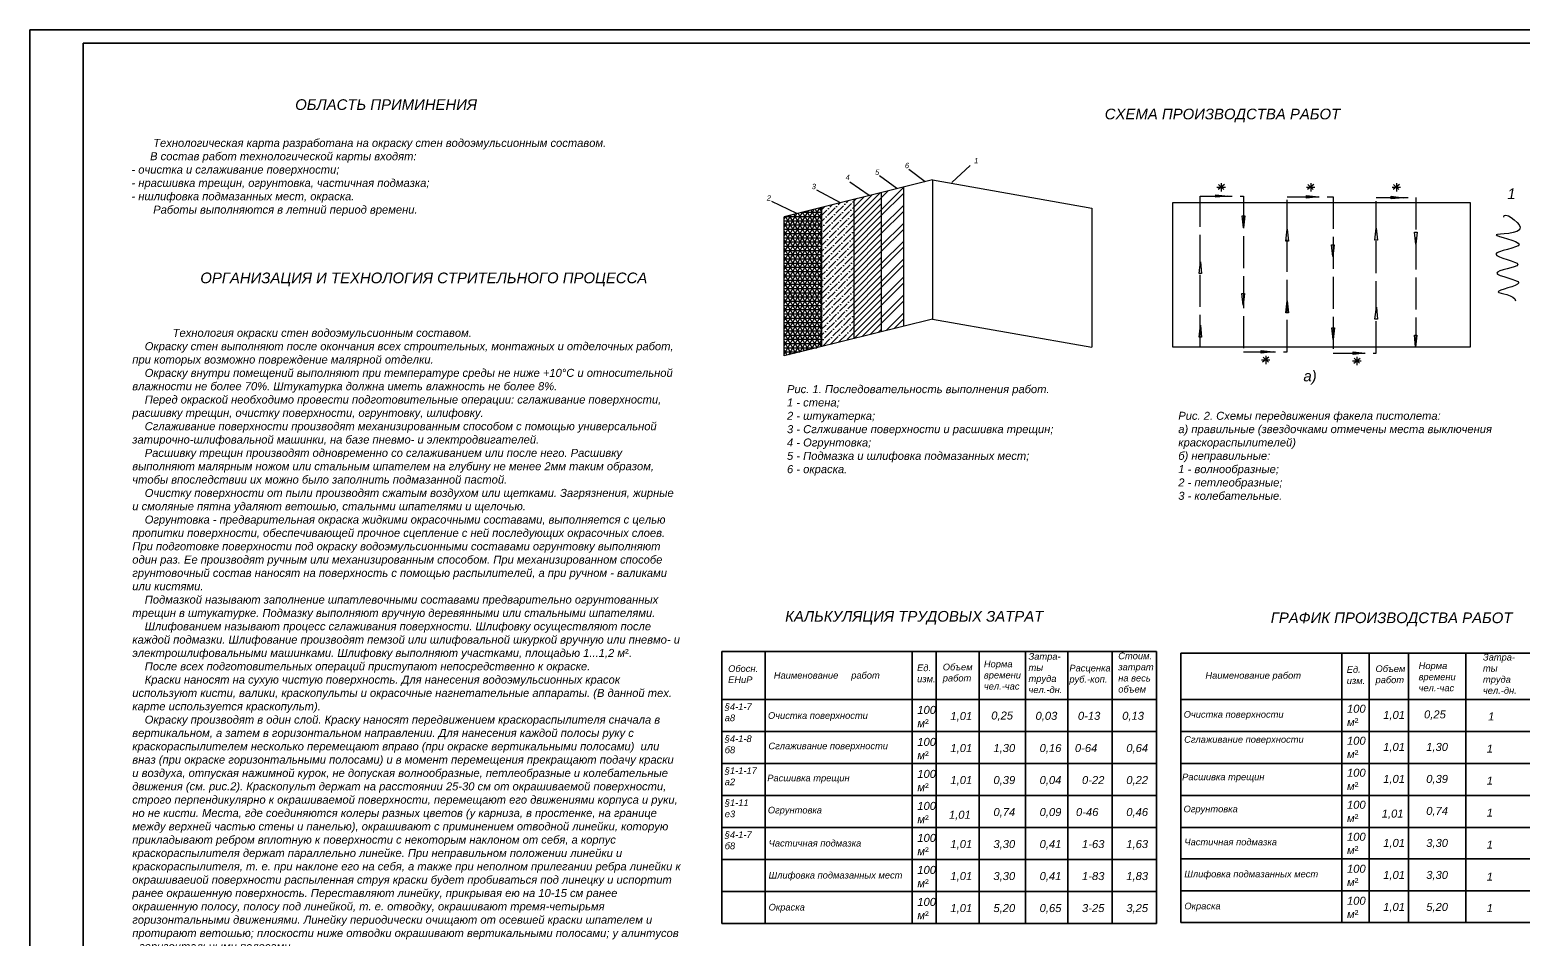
# Model space of a CAD drawing. Header units: millimetres. Extents: x 3254 to 5837, y -104 to 1724.
# Drawn here: x 3260 to 3820, y 139 to 480 of the extents above; entities that cross this region are included whole.
import ezdxf

# ---------------------------------------------------------------- set-up
doc = ezdxf.new("R2010")
doc.units = ezdxf.units.MM
doc.linetypes.add('ACAD_ISO02W100', pattern=[15, 12, -3])
doc.linetypes.add('HIDDEN2', pattern=[4.7625, 3.175, -1.5875])
for name, color, linetype, lineweight in [('Нормальная', 5, 'Continuous', 25), ('Средняя', 94, 'Continuous', 30), ('Толстая', 6, 'Continuous', 35), ('Штриховая', 1, 'HIDDEN2', 25)]:
    doc.layers.add(name, color=color, linetype=linetype, lineweight=lineweight)
doc.layers.add('Пунктирная', color=210, linetype='ACAD_ISO02W100')
doc.styles.get("Standard").update_dxf_attribs({"font": 'ARIALI.TTF'})

msp = doc.modelspace()

# ---------------------------------------------------------------- hatches: boundary and pattern name
at = {"layer": 'Нормальная'}
h = msp.add_hatch(dxfattribs=at)
h.set_pattern_fill('ANSI32', color=0, scale=0.5, style=0)
h.set_pattern_definition([(45, (3537.532, 384.9527), (-3.3676, 3.3676), []), (45, (3539.777, 384.9527), (-3.3676, 3.3676), [])])
h.paths.add_polyline_path([(3587.3, 421.394), (3578.969, 419.325), (3578.969, 367.13), (3587.3, 369.2)])
h = msp.add_hatch(dxfattribs=at)
h.set_pattern_fill('ANSI36', color=0, scale=0.5, style=0)
h.set_pattern_definition([(45, (3537.532, 384.9527), (0.8419, 3.086963), [3.96875, -0.79375, 0, -0.79375])])
h.paths.add_polyline_path([(3568.658, 416.764), (3556.596, 413.768), (3556.596, 361.574), (3568.658, 364.57)])
h = msp.add_hatch(dxfattribs=at)
h.set_pattern_fill('ANSI31', color=0, scale=0.5, style=0)
h.set_pattern_definition([(45, (3537.532, 384.9527), (-1.12253, 1.12253), [])])
h.paths.add_polyline_path([(3578.969, 419.325), (3568.658, 416.764), (3568.658, 364.57), (3578.969, 367.13)])
h = msp.add_hatch(dxfattribs=at)
h.set_pattern_fill('NET3', color=0, scale=0.5, style=0)
h.set_pattern_definition([(0, (3537.532, 384.9527), (0, 1.5875), []), (60, (3537.532, 384.9527), (-1.374815, 0.79375), []), (120, (3537.532, 384.9527), (-1.374815, -0.79375), [])])
h.paths.add_polyline_path([(3556.596, 413.768), (3542.549, 410.28), (3542.549, 358.085), (3556.596, 361.574)])

# ---------------------------------------------------------------- linework, layer by layer
at = {"layer": 'Нормальная', "color": 0}
for p, q in [((3584.762, 420.903), (3578.256, 425.578)), ((3595.377, 423.298), (3589.328, 427.973)), ((3605.377, 423.106), (3612.262, 429.475)), ((3598.147, 424.088), (3542.549, 410.28)), ((3563.624, 415.463), (3554.832, 420.181)), ((3574.489, 418.28), (3567.183, 423.184)), ((3587.3, 421.394), (3587.3, 369.2)), ((3598.147, 424.088), (3598.147, 371.893)), ((3598.147, 424.088), (3657.874, 413.524)), ((3547.32, 411.536), (3537.906, 415.962)), ((3568.658, 416.764), (3568.658, 364.57)), ((3578.969, 419.325), (3578.969, 367.13)), ((3688.139, 415.519), (3688.139, 361.526)), ((3799.865, 415.519), (3688.139, 415.519)), ((3704.463, 417.552), (3704.463, 418.518)), ((3704.463, 418.518), (3708.926, 418.009)), ((3708.926, 418.009), (3704.463, 417.552)), ((3738.428, 417.285), (3738.428, 418.252)), ((3738.428, 418.252), (3742.891, 417.743)), ((3742.891, 417.743), (3738.428, 417.285)), ((3770.198, 416.962), (3770.198, 417.928)), ((3770.198, 417.928), (3774.661, 417.419)), ((3774.661, 417.419), (3770.198, 416.962)), ((3799.865, 361.526), (3799.865, 415.519)), ((3542.549, 358.085), (3542.549, 410.28)), ((3556.596, 413.768), (3556.596, 361.574)), ((3657.874, 413.524), (3657.874, 361.329)), ((3714.798, 406.15), (3714.34, 410.613)), ((3714.34, 410.613), (3715.306, 410.613)), ((3715.306, 410.613), (3714.798, 406.15)), ((3730.665, 401.169), (3731.174, 405.632)), ((3731.174, 405.632), (3731.631, 401.169)), ((3764.077, 401.526), (3764.586, 405.989)), ((3764.586, 405.989), (3765.043, 401.526)), ((3779.393, 399.996), (3778.936, 404.46)), ((3778.936, 404.46), (3779.902, 404.46)), ((3779.902, 404.46), (3779.393, 399.996)), ((3731.631, 401.169), (3730.665, 401.169)), ((3748.278, 395.313), (3747.821, 399.776)), ((3747.821, 399.776), (3748.787, 399.776)), ((3748.787, 399.776), (3748.278, 395.313)), ((3765.043, 401.526), (3764.077, 401.526)), ((3698.115, 388.945), (3698.624, 393.409)), ((3698.624, 393.409), (3699.081, 388.945)), ((3699.081, 388.945), (3698.115, 388.945)), ((3714.693, 377.06), (3714.236, 381.523)), ((3714.236, 381.523), (3715.202, 381.523)), ((3715.202, 381.523), (3714.693, 377.06)), ((3730.655, 374.277), (3731.164, 378.74)), ((3731.164, 378.74), (3731.621, 374.277)), ((3764.11, 371.915), (3764.619, 376.378)), ((3764.619, 376.378), (3765.076, 371.915)), ((3598.147, 371.893), (3542.549, 358.085)), ((3598.147, 371.893), (3657.874, 361.329)), ((3731.621, 374.277), (3730.655, 374.277)), ((3765.076, 371.915), (3764.11, 371.915)), ((3698.116, 365.088), (3698.625, 369.552)), ((3699.082, 365.088), (3698.116, 365.088)), ((3698.625, 369.552), (3699.082, 365.088)), ((3748.373, 364.185), (3747.916, 368.648)), ((3747.916, 368.648), (3748.882, 368.648)), ((3748.882, 368.648), (3748.373, 364.185)), ((3779.331, 361.355), (3778.874, 365.818)), ((3778.874, 365.818), (3779.84, 365.818)), ((3779.84, 365.818), (3779.331, 361.355)), ((3688.139, 361.526), (3799.865, 361.526)), ((3721.434, 359.135), (3721.434, 360.102)), ((3721.434, 360.102), (3725.897, 359.593)), ((3725.897, 359.593), (3721.434, 359.135)), ((3755.893, 358.623), (3755.893, 359.589)), ((3755.893, 359.589), (3760.356, 359.08)), ((3760.356, 359.08), (3755.893, 358.623))]:
    msp.add_line(p, q, dxfattribs=at)
at = {"layer": 'Нормальная', "color": 0, "start_tangent": (-0.1285798, 0.9916992), "end_tangent": (0, -1)}
msp.add_spline([(3812.445, 410.171), (3818.507, 406.301), (3809.582, 403.441), (3818.17, 399.908), (3809.413, 396.206), (3817.665, 392.337), (3809.75, 389.14), (3818.002, 385.439), (3810.255, 382.074), (3816.775, 378.709)], degree=3, dxfattribs=at)
at = {"layer": 'Пунктирная', "color": 0}
for p, q in [((3698.593, 361.526), (3698.593, 417.957)), ((3698.593, 417.957), (3714.765, 417.957)), ((3714.765, 417.957), (3714.765, 359.642)), ((3731.189, 359.642), (3731.189, 417.704)), ((3731.189, 417.704), (3748.372, 417.704)), ((3748.372, 417.704), (3748.372, 359.137)), ((3764.544, 359.137), (3764.544, 417.452)), ((3764.544, 417.452), (3779.452, 417.452)), ((3779.452, 417.452), (3779.452, 362.419)), ((3714.765, 359.642), (3731.189, 359.642)), ((3748.372, 359.137), (3764.544, 359.137))]:
    msp.add_line(p, q, dxfattribs=at)
at = {"layer": 'Толстая', "color": 0}
for p, q in [((3259.699, 480.342), (4100.699, 480.342)), ((3259.699, -103.658), (3259.699, 480.342)), ((3279.699, 475.342), (4095.699, 475.342)), ((3279.699, -98.658), (3279.699, 475.342)), ((3519.209, 247.235), (3682.224, 247.235)), ((3519.209, 247.235), (3519.209, 145.235)), ((3535.461, 247.235), (3535.461, 145.235)), ((3590.581, 247.235), (3590.581, 145.235)), ((3599.593, 247.235), (3599.593, 145.235)), ((3615.724, 247.235), (3615.724, 145.235)), ((3633.042, 247.235), (3633.042, 145.235)), ((3648.936, 247.235), (3648.936, 145.235)), ((3665.542, 247.235), (3665.542, 145.235)), ((3682.224, 247.235), (3682.224, 145.235)), ((3691.357, 246.594), (3856.674, 246.594)), ((3691.357, 246.594), (3691.357, 145.661)), ((3751.7, 246.594), (3751.7, 145.661)), ((3761.88, 246.594), (3761.88, 145.661)), ((3776.645, 246.594), (3776.645, 145.661)), ((3798.195, 246.594), (3798.195, 145.661)), ((3519.209, 229.235), (3682.224, 229.235)), ((3691.357, 229.235), (3856.674, 229.235)), ((3519.209, 217.235), (3682.224, 217.235)), ((3691.357, 217.235), (3856.674, 217.235)), ((3519.209, 205.235), (3682.224, 205.235)), ((3691.357, 205.235), (3856.674, 205.235)), ((3519.233, 193.235), (3682.224, 193.235)), ((3691.357, 193.235), (3856.674, 193.235)), ((3519.209, 181.235), (3682.224, 181.235)), ((3691.357, 181.235), (3856.674, 181.235)), ((3519.209, 169.235), (3682.224, 169.235)), ((3856.674, 169.448), (3691.357, 169.448)), ((3519.186, 157.235), (3682.224, 157.235)), ((3691.357, 157.448), (3856.674, 157.448)), ((3856.674, 145.661), (3691.357, 145.661)), ((3519.186, 145.235), (3682.224, 145.235))]:
    msp.add_line(p, q, dxfattribs=at)
at = {"layer": 'Штриховая', "color": 0}
for p, q in [((3704.849, 421.397), (3707.998, 421.397)), ((3707.633, 422.309), (3705.26, 420.44)), ((3705.443, 422.354), (3707.451, 420.531)), ((3706.488, 422.879), (3706.488, 419.725)), ((3738.368, 421.397), (3741.517, 421.397)), ((3741.152, 422.309), (3738.779, 420.44)), ((3738.961, 422.354), (3740.969, 420.531)), ((3740.007, 422.879), (3740.007, 419.725)), ((3770.5, 421.397), (3773.648, 421.397)), ((3773.283, 422.309), (3770.91, 420.44)), ((3771.093, 422.354), (3773.101, 420.531)), ((3772.138, 422.879), (3772.138, 419.725)), ((3721.57, 356.653), (3724.718, 356.653)), ((3724.353, 357.565), (3721.98, 355.696)), ((3722.163, 357.611), (3724.171, 355.787)), ((3723.208, 358.135), (3723.208, 354.981)), ((3755.722, 356.246), (3758.871, 356.246)), ((3758.506, 357.158), (3756.133, 355.288)), ((3756.316, 357.203), (3758.323, 355.379)), ((3757.361, 357.728), (3757.361, 354.574))]:
    msp.add_line(p, q, dxfattribs=at)

# ---------------------------------------------------------------- texts
at = {"layer": 'Нормальная', "color": 0, "attachment_point": 1}
for s, insert, char_height, width in [('{\\fArial|b0|i1|c204|p34;ОБЛАСТЬ ПРИМИНЕНИЯ}', (3359.19, 454.319), 4, 150.02803), ('{\\fArial|b0|i1|c204|p34;\\H1.2x;       Технологическая карта разработана на окраску стен водоэмульсионным составом.\\P      В состав работ технологической карты входят:\\P- очистка и сглаживание поверхности;\\P- нрасшивка трещин, огрунтовка, частичная подмазка;\\P- ншлифовка подмазанных мест, окраска.\\P       Работы выполняются в летний период времени.\\P\\H0.8333x;      }', (3297.801, 439.451), 2.5, 175.91719), ('{\\fArial|b0|i1|c204|p34;1}', (3613.792, 432.277), 2, 5.53778), ('{\\fArial|b0|i1|c204|p34;4}', (3565.585, 426.035), 2, 5.53778), ('{\\fArial|b0|i1|c204|p34;5}', (3576.658, 427.973), 2, 5.53778), ('{\\fArial|b0|i1|c204|p34;6}', (3587.844, 430.482), 2, 5.53778), ('{\\fArial|b0|i1|c204|p34;3}', (3552.915, 422.613), 2, 5.53778), ('{\\fArial|b0|i1|c204|p34;2}', (3536.053, 418.338), 2, 5.53778), ('{\\fArial|b0|i1|c204|p34;ОРГАНИЗАЦИЯ И ТЕХНОЛОГИЯ СТРИТЕЛЬНОГО ПРОЦЕССА}', (3323.615, 389.338), 4, 186.19368), ('{\\fArial|b0|i1|c204|p34;Рис. 1. Последовательность выполнения работ.\\P1 - стена;\\P2 - штукатерка;\\P3 - Сглживание поверхности и расшивка трещин;\\P4 - Огрунтовка;\\P5 - Подмазка и шлифовка подмазанных мест;\\P6 - окраска.}', (3543.614, 347.122), 3, 132.96895), ('{\\fArial|b0|i1|c204|p34;КАЛЬКУЛЯЦИЯ ТРУДОВЫХ ЗАТРАТ}', (3542.934, 262.442), 4, 148.91516), ('{\\fArial|b0|i1|c204|p34;ГРАФИК ПРОИЗВОДСТВА РАБОТ}', (3725.013, 261.892), 4, 151.72733)]:
    msp.add_mtext(s, dxfattribs=dict(at, insert=insert, char_height=char_height, width=width))
at = {"layer": 'Средняя', "color": 0, "attachment_point": 1}
for s, insert, char_height, width in [('{\\fArial|b0|i1|c204|p34;СХЕМА ПРОИЗВОДСТВА РАБОТ}', (3662.784, 450.79), 4, 194.3707), ('{\\fArial|b0|i1|c204|p34;             Технология окраски стен водоэмульсионным составом.\\P    Окраску стен выполняют после окончания всех строительных, монтажных и отделочных работ, при которых возможно повреждение малярной отделки.\\P    Окраску внутри помещений выполняют при температуре среды не ниже +10}°{\\fArial|b0|i1|c204|p34;С и относительной влажности не более 70%. Штукатурка должна иметь влажность не более 8%.\\P    Перед окраской необходимо провести подготовительные операции: сглаживание поверхности, расшивку трещин, очистку поверхности, огрунтовку, шлифовку.\\P    Сглаживание поверхности производят механизированным способом с помощью универсальной затирочно-шлифовальной машинки, на базе пневмо- и электродвигателей. \\P    Расшивку трещин производят одновременно со сглаживанием или после него. Расшивку выполняют малярным ножом или стальным шпателем на глубину не менее 2мм таким образом, чтобы впоследствии их можно было заполнить подмазанной пастой.\\P    Очистку поверхности от пыли производят сжатым воздухом или щетками. Загрязнения, жирные и смоляные пятна удаляют ветошью, стальнми шпателями и щелочью. \\P    Огрунтовка - предварительная окраска жидкими окрасочными составами, выполняется с целью пропитки поверхности, обеспечивающей прочное сцепление с ней последующих окрасочных слоев. При подготовке поверхности под окраску водоэмульсионными составами огрунтовку выполняют один раз. Ее производят ручным или механизированным способом. При механизированном способе грунтовочный состав наносят на поверхность с помощью распылителей, а при ручном - валиками или кистями.\\P    Подмазкой называют заполнение шпатлевочными составами предварительно огрунтованных трещин в штукатурке. Подмазку выполняют вручную деревянными или стальными шпателями.    \\P    Шлифованием называют процесс сглаживания поверхности. Шлифовку осуществляют после каждой подмазки. Шлифование производят пемзой или шлифовальной шкуркой вручную или пневмо- и электрошлифовальными машинками. Шлифовку выполняют участками, площадью 1...1,2 м\\fArial|b0|i0|c204|p32;².\\P    \\fArial|b0|i1|c204|p32;После всех подготовительных операций приступают непосредственно к окраске.\\P    Краски наносят на сухую чистую поверхность. Для нанесения водоэмульсионных красок используют кисти, валики, краскопульты и окрасочные нагнетательные аппараты. (В данной тех. карте используется краскопульт).\\P    Окраску производят в один слой. Краску наносят передвижением краскораспылителя сначала в вертикальном, а затем в горизонтальном направлении. Для нанесения каждой полосы руку с краскораспылителем несколько перемещают вправо (при окраске вертикальными полосами)  или вназ (при окраске горизонтальными полосами) и в момент перемещения прекращают подачу краски и воздуха, отпуская нажимной курок, не допуская волнообразные, петлеобразные и колебательные движения (см. рис.2). Краскопульт держат на расстоянии 25-30 см от окрашиваемой поверхности, строго перпендикулярно к окрашиваемой поверхности, перемещают его движениями корпуса и руки, но не кисти. Места, где соединяются колеры разных цветов (у карниза, в простенке, на границе между верхней частью стены и панелью), окрашивают с приминением отводной линейки, которую прикладывают ребром вплотную к поверхности с некоторым наклоном от себя, а корпус краскораспылителя держат параллельно линейке. При неправильном положении линейки и краскораспылителя, т. е. при наклоне его на себя, а также при неполном прилегании ребра линейки к окрашиваеиой поверхности распыленная струя краски будет пробиваться под линецку и испортит ранее окрашенную поверхность. Переставляют линейку, прикрывая ею на 10-15 см ранее окрашенную полосу, полосу под линейкой, т. е. отводку, окрашивают тремя-четырьмя горизонтальными движениями. Линейку периодически очищают от осевшей краски шпателем и протирают ветошью; плоскости ниже отводки окрашивают вертикальными полосами; у алинтусов - горизонтальными полосами.\\P          Последовательность производства работ.\\P    Работы по устройству окраски стен водоэмульсионным составом выполняются звеном маляров:\\P    - маляр 2 разряда - 1 человек (М1);\\P    - маляр 3 разряда - 1 человек (М2);\\P    - маляр 4 разряда - 1 человек (М3).\\P                Последовательность производства работ.\\P    Маляр М1 подготавливает поверхность для окраски: очищает от пыли. пятен, а также сглаживает поверхность для устранения неровностей.\\P    После подготовки поверхности маляр М2  приступает к ук расшивке трещин по поверхности штукатурки.\\P   Затем маляр М3 приступают к огрунтовке поверхности. М2 выполняет подмазку и шлифовку поверхности.\\P    Нанесение краски выполняет маляр М3.\\P                  Контроль качества по окраске стен водоэмульсионной краской.\\P    Перед употреблением водоэмульсионные краски тщательно перемешивают до получения однородного состава и исчезновения осадка. Замороженную краску оттаивают постепенно в течение нескольких дней в помещении с положительной температурой. Использовать для ускорения таяния пар, горячую воду или нагрвательные приборы запрещается. Оттаившую краску проверяют на стабильность, т. е. на наличие загустевших частиц (мелких или крупных), и расслаивание. Если краска неоднородна по массе, ее испытывают, чтобы установить возможность ее применения.\\P    При контроле качества работ необходимо проверять выполнение следующих условий:\\P    - окраска должна соответствовать проектной, образцам пробных выкрасок и утвержденным эталонам;\\P    - поверхности должны быть однотипными и тщательно растушеванными или проторцованными;\\P    - на общем фоне  не должны быть видны пятна, полосы, потеки, брызги, волоски от кистей.\\P    - приемку работ производят не ранее полной просушки окрашенных поверхностей.\\P    \\P    }', (3298.111, 368.23), 3, 205.11461)]:
    msp.add_mtext(s, dxfattribs=dict(at, insert=insert, char_height=char_height, width=width))
at = {"layer": 'Толстая', "color": 0, "attachment_point": 1}
for s, insert, char_height, width in [('{\\fArial|b0|i1|c204|p34;Затра-\\Pты труда чел.-дн.}', (3634.187, 246.662), 2.5, 15.89414), ('{\\fArial|b0|i1|c204|p34;Стоим. затрат на весь объем}', (3667.833, 246.853), 2.5, 16.68248), ('{\\fArial|b0|i1|c204|p34;Затра-\\Pты труда чел.-дн.}', (3804.594, 246.372), 2.5, 15.89414), ('{\\fArial|b0|i1|c204|p34;Обосн.\\PЕНиР}', (3521.534, 242.081), 2.5, 16.25163), ('{\\fArial|b0|i1|c204|p34;Ед.\\Pизм.}', (3592.403, 242.383), 2.5, 9.01142), ('{\\fArial|b0|i1|c204|p34;Объем\\Pработ}', (3602.021, 242.686), 2.5, 16.13135), ('{\\fArial|b0|i1|c204|p34;Норма времени чел.-час}', (3617.443, 243.801), 2.5, 17.31747), ('{\\fArial|b0|i1|c204|p34;Расценка\\Pруб.-коп.}', (3649.509, 242.275), 2.5, 16.6058), ('{\\fArial|b0|i1|c204|p34;Ед.\\Pизм.}', (3753.521, 241.742), 2.5, 9.01142), ('{\\fArial|b0|i1|c204|p34;Объем\\Pработ}', (3764.309, 242.045), 2.5, 16.13135), ('{\\fArial|b0|i1|c204|p34;Норма времени чел.-час}', (3780.465, 243.16), 2.5, 17.31747), ('{\\fArial|b0|i1|c204|p34;Наименование     работ}', (3538.671, 239.577), 2.5, 62.57341), ('{\\fArial|b0|i1|c204|p34;Наименование работ}', (3700.519, 239.533), 2.5, 60.34263), ('{\\fArial|b0|i1|c204|p32;§4-1-7\\Pа8}', (3520.269, 227.779), 2.5, 16.25163), ('{\\fArial|b0|i1|c204|p34;Очистка поверхности}', (3536.478, 224.492), 2.5, 55.1204), ('{\\fArial|b0|i1|c204|p34;\\H1.2x;100\\Pм\\fArial|b0|i0|c204|p32;²}', (3592.498, 226.858), 2.5, 9.01142), ('{\\fArial|b0|i1|c204|p34;1,01}', (3604.902, 224.543), 3, 16.13135), ('{\\fArial|b0|i1|c204|p34;0,25}', (3620.216, 224.747), 3, 17.31747), ('{\\fArial|b0|i1|c204|p34;0,03}', (3636.82, 224.633), 3, 9.5973), ('{\\fArial|b0|i1|c204|p34;0-13}', (3652.714, 224.633), 3, 9.5973), ('{\\fArial|b0|i1|c204|p34;0,13}', (3669.32, 224.633), 3, 9.5973), ('{\\fArial|b0|i1|c204|p34;Очистка поверхности}', (3692.374, 224.918), 2.5, 55.1204), ('{\\fArial|b0|i1|c204|p34;\\H1.2x;100\\Pм\\fArial|b0|i0|c204|p32;²}', (3753.617, 227.284), 2.5, 9.01142), ('{\\fArial|b0|i1|c204|p34;1,01}', (3767.189, 224.968), 3, 16.13135), ('{\\fArial|b0|i1|c204|p34;0,25}', (3782.504, 225.172), 3, 17.31747), ('{\\fArial|b0|i1|c204|p34;1}', (3806.53, 224.405), 3, 9.5973), ('{\\fArial|b0|i1|c204|p32;§4-1-8\\Pб8}', (3520.269, 215.779), 2.5, 16.25163), ('{\\fArial|b0|i1|c204|p34;Сглаживание поверхности}', (3536.658, 213.082), 2.5, 55.1204), ('{\\fArial|b0|i1|c204|p34;\\H1.2x;100\\Pм\\fArial|b0|i0|c204|p32;²}', (3592.498, 214.858), 2.5, 9.01142), ('{\\fArial|b0|i1|c204|p34;Сглаживание поверхности}', (3692.554, 215.523), 2.5, 55.1204), ('{\\fArial|b0|i1|c204|p34;\\H1.2x;100\\Pм\\fArial|b0|i0|c204|p32;²}', (3753.617, 215.284), 2.5, 9.01142), ('{\\fArial|b0|i1|c204|p34;1,01}', (3767.189, 212.968), 3, 16.13135), ('{\\fArial|b0|i1|c204|p34;1,30}', (3783.321, 212.968), 3, 16.13135), ('{\\fArial|b0|i1|c204|p34;1,01}', (3604.902, 212.543), 3, 16.13135), ('{\\fArial|b0|i1|c204|p34;1,30}', (3621.033, 212.543), 3, 16.13135), ('{\\fArial|b0|i1|c204|p34;0,16}', (3638.351, 212.543), 3, 16.13135), ('{\\fArial|b0|i1|c204|p34;0-64}', (3651.59, 212.543), 3, 16.13135), ('{\\fArial|b0|i1|c204|p34;0,64}', (3670.851, 212.543), 3, 16.13135), ('{\\fArial|b0|i1|c204|p34;1}', (3806.01, 212.315), 3, 16.13135), ('{\\fArial|b0|i1|c204|p32;§1-1-17\\Pа2}', (3520.269, 203.779), 2.5, 16.25163), ('{\\fArial|b0|i1|c204|p34;\\H1.2x;100\\Pм\\fArial|b0|i0|c204|p32;²}', (3592.498, 202.858), 2.5, 9.01142), ('{\\fArial|b0|i1|c204|p34;\\H1.2x;100\\Pм\\fArial|b0|i0|c204|p32;²}', (3753.617, 203.284), 2.5, 9.01142), ('{\\fArial|b0|i1|c204|p34;Расшивка трещин}', (3536.219, 201.045), 2.5, 55.1204), ('{\\fArial|b0|i1|c204|p34;1,01}', (3604.902, 200.543), 3, 16.13135), ('{\\fArial|b0|i1|c204|p34;0,39}', (3621.033, 200.543), 3, 16.13135), ('{\\fArial|b0|i1|c204|p34;0,04}', (3638.351, 200.543), 3, 16.13135), ('{\\fArial|b0|i1|c204|p34;0-22}', (3654.245, 200.543), 3, 16.13135), ('{\\fArial|b0|i1|c204|p34;0,22}', (3670.851, 200.543), 3, 16.13135), ('{\\fArial|b0|i1|c204|p34;Расшивка трещин}', (3691.776, 201.471), 2.5, 55.1204), ('{\\fArial|b0|i1|c204|p34;1,01}', (3767.189, 200.968), 3, 16.13135), ('{\\fArial|b0|i1|c204|p34;0,39}', (3783.321, 200.968), 3, 16.13135), ('{\\fArial|b0|i1|c204|p34;1}', (3806.01, 200.315), 3, 16.13135), ('{\\fArial|b0|i1|c204|p32;§1-11\\Pе3}', (3520.292, 191.779), 2.5, 16.25163), ('{\\fArial|b0|i1|c204|p34;\\H1.2x;100\\Pм\\fArial|b0|i0|c204|p32;²}', (3592.498, 190.858), 2.5, 9.01142), ('{\\fArial|b0|i1|c204|p34;\\H1.2x;100\\Pм\\fArial|b0|i0|c204|p32;²}', (3753.617, 191.284), 2.5, 9.01142), ('{\\fArial|b0|i1|c204|p34;Огрунтовка}', (3536.428, 189.025), 2.5, 55.1204), ('{\\fArial|b0|i1|c204|p34;1,01}', (3604.351, 187.541), 3, 16.13135), ('{\\fArial|b0|i1|c204|p34;0,74}', (3621.033, 188.543), 3, 16.13135), ('{\\fArial|b0|i1|c204|p34;0,09}', (3638.351, 188.543), 3, 16.13135), ('{\\fArial|b0|i1|c204|p34;0-46}', (3651.999, 188.543), 3, 16.13135), ('{\\fArial|b0|i1|c204|p34;0,46}', (3670.851, 188.543), 3, 16.13135), ('{\\fArial|b0|i1|c204|p34;Огрунтовка}', (3692.324, 189.451), 2.5, 55.1204), ('{\\fArial|b0|i1|c204|p34;1,01}', (3766.639, 187.967), 3, 16.13135), ('{\\fArial|b0|i1|c204|p34;0,74}', (3783.321, 188.968), 3, 16.13135), ('{\\fArial|b0|i1|c204|p34;1}', (3806.01, 188.315), 3, 16.13135), ('{\\fArial|b0|i1|c204|p32;§4-1-7\\Pб8}', (3520.269, 179.779), 2.5, 16.25163), ('{\\fArial|b0|i1|c204|p34;\\H1.2x;100\\Pм\\fArial|b0|i0|c204|p32;²}', (3753.617, 179.284), 2.5, 9.01142), ('{\\fArial|b0|i1|c204|p34;Частичная подмазка}', (3536.719, 176.627), 2.5, 55.1204), ('{\\fArial|b0|i1|c204|p34;\\H1.2x;100\\Pм\\fArial|b0|i0|c204|p32;²}', (3592.498, 178.858), 2.5, 9.01142), ('{\\fArial|b0|i1|c204|p34;1,01}', (3604.902, 176.543), 3, 16.13135), ('{\\fArial|b0|i1|c204|p34;3,30}', (3621.033, 176.543), 3, 16.13135), ('{\\fArial|b0|i1|c204|p34;0,41}', (3638.351, 176.543), 3, 16.13135), ('{\\fArial|b0|i1|c204|p34;1-63}', (3654.245, 176.543), 3, 16.13135), ('{\\fArial|b0|i1|c204|p34;1,63}', (3670.851, 176.543), 3, 16.13135), ('{\\fArial|b0|i1|c204|p34;Частичная подмазка}', (3692.615, 177.052), 2.5, 55.1204), ('{\\fArial|b0|i1|c204|p34;1,01}', (3767.189, 176.968), 3, 16.13135), ('{\\fArial|b0|i1|c204|p34;3,30}', (3783.321, 176.968), 3, 16.13135), ('{\\fArial|b0|i1|c204|p34;1}', (3806.01, 176.315), 3, 16.13135), ('{\\fArial|b0|i1|c204|p34;Шлифовка подмазанных мест}', (3536.719, 164.627), 2.5, 55.1204), ('{\\fArial|b0|i1|c204|p34;\\H1.2x;100\\Pм\\fArial|b0|i0|c204|p32;²}', (3592.498, 166.858), 2.5, 9.01142), ('{\\fArial|b0|i1|c204|p34;1,01}', (3604.902, 164.543), 3, 16.13135), ('{\\fArial|b0|i1|c204|p34;3,30}', (3621.033, 164.543), 3, 16.13135), ('{\\fArial|b0|i1|c204|p34;0,41}', (3638.351, 164.543), 3, 16.13135), ('{\\fArial|b0|i1|c204|p34;1-83}', (3654.245, 164.543), 3, 16.13135), ('{\\fArial|b0|i1|c204|p34;1,83}', (3670.851, 164.543), 3, 16.13135), ('{\\fArial|b0|i1|c204|p34;Шлифовка подмазанных мест}', (3692.615, 165.052), 2.5, 55.1204), ('{\\fArial|b0|i1|c204|p34;\\H1.2x;100\\Pм\\fArial|b0|i0|c204|p32;²}', (3753.617, 167.284), 2.5, 9.01142), ('{\\fArial|b0|i1|c204|p34;1,01}', (3767.189, 164.968), 3, 16.13135), ('{\\fArial|b0|i1|c204|p34;3,30}', (3783.321, 164.968), 3, 16.13135), ('{\\fArial|b0|i1|c204|p34;1}', (3806.01, 164.315), 3, 16.13135), ('{\\fArial|b0|i1|c204|p34;Окраска}', (3536.719, 152.627), 2.5, 55.1204), ('{\\fArial|b0|i1|c204|p34;\\H1.2x;100\\Pм\\fArial|b0|i0|c204|p32;²}', (3592.498, 154.858), 2.5, 9.01142), ('{\\fArial|b0|i1|c204|p34;1,01}', (3604.902, 152.543), 3, 16.13135), ('{\\fArial|b0|i1|c204|p34;5,20}', (3621.033, 152.543), 3, 16.13135), ('{\\fArial|b0|i1|c204|p34;0,65}', (3638.351, 152.543), 3, 16.13135), ('{\\fArial|b0|i1|c204|p34;3-25}', (3654.245, 152.543), 3, 16.13135), ('{\\fArial|b0|i1|c204|p34;3,25}', (3670.851, 152.543), 3, 16.13135), ('{\\fArial|b0|i1|c204|p34;Окраска}', (3692.615, 153.052), 2.5, 55.1204), ('{\\fArial|b0|i1|c204|p34;\\H1.2x;100\\Pм\\fArial|b0|i0|c204|p32;²}', (3753.617, 155.284), 2.5, 9.01142), ('{\\fArial|b0|i1|c204|p34;1,01}', (3767.189, 152.968), 3, 16.13135), ('{\\fArial|b0|i1|c204|p34;5,20}', (3783.321, 152.968), 3, 16.13135), ('{\\fArial|b0|i1|c204|p34;1}', (3806.01, 152.528), 3, 16.13135)]:
    msp.add_mtext(s, dxfattribs=dict(at, insert=insert, char_height=char_height, width=width))
at = {"layer": 'Штриховая', "color": 0, "attachment_point": 1}
for s, insert, char_height, width in [('{\\fArial|b0|i1|c204|p34;1}', (3813.728, 420.891), 4, 6.9849), ('{\\fArial|b0|i1|c204|p34;а)}', (3737.27, 352.541), 4, 14.29474), ('{\\fArial|b0|i1|c204|p34;Рис. 2. Схемы передвижения факела пистолета:\\Pа) правильные (звездочками отмечены места выключения краскораспылителей)\\Pб) неправильные:\\P1 - волнообразные;\\P2 - петлеобразные;\\P3 - колебательные.}', (3690.34, 337.132), 3, 147.61152)]:
    msp.add_mtext(s, dxfattribs=dict(at, insert=insert, char_height=char_height, width=width))

doc.saveas('drawing.dxf')
